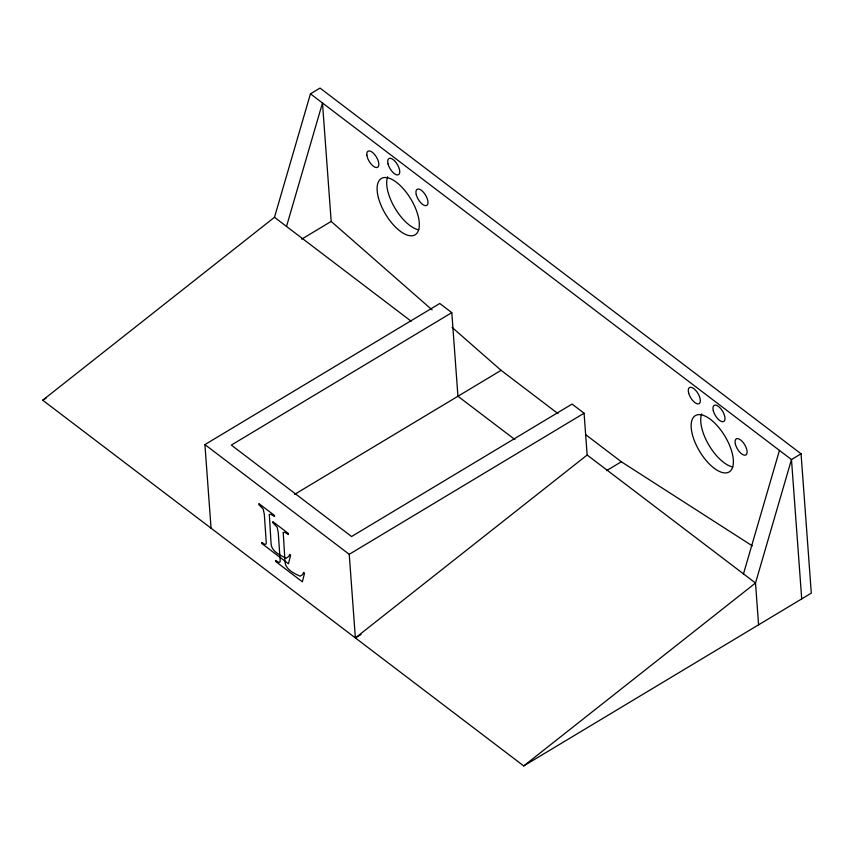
<?xml version="1.0" encoding="UTF-8"?>
<svg xmlns="http://www.w3.org/2000/svg" width="854" height="854" viewBox="0 0 854 854"><rect width="100%" height="100%" fill="white"/><g stroke="black" fill="none" stroke-linecap="round" stroke-linejoin="round"><path stroke-width="1.28" d="M274.486 217.3L310.45 93.833L320.036 88.079L801.063 453.794L811.3 593.146L523.726 765.921L42.7 400.206L274.486 217.3L411.148 321.211M286.506 226.438L322.481 102.982L331.181 221.432L432.113 309.895M743.482 573.877L779.456 450.41M204.917 444.592L349.233 554.31L355.371 637.917L587.146 455.022L584.083 413.208L572.052 404.07L351.581 536.525L231.327 445.094L451.798 312.639L439.767 303.49L204.917 444.592L211.055 528.199M523.726 765.921L755.512 583.015L791.477 459.559L801.063 453.794M301.665 239.163L331.181 221.432M42.7 400.206L46.116 398.145M294.577 494.391L501.074 370.337L558.036 413.646M349.233 554.31L584.083 413.208M606.575 470.629L621.328 461.768L752.321 545.866M355.371 637.917L361.071 634.501M310.45 93.833L791.477 459.559L801.714 598.91M585.46 434.494L621.328 461.768M587.146 455.022L755.512 583.015L758.576 624.829M514.898 439.554L457.936 396.245L451.798 312.639M452.108 327.413L501.074 370.337M418.727 229.843A32.847 14.753 59 0 1 394.729 207.757A32.847 14.753 59 0 1 387.673 176.778M732.764 466.957A32.847 14.753 59 0 1 708.767 444.881A32.847 14.753 59 0 1 701.721 413.891M269.33 514.599L271.092 543.881C271.54 551.353 280.315 555.463 286.229 558.174L288.673 556.552L289.752 554.342L290.606 555.185L288.46 563.779L261.783 543.496L261.698 542.407L264.836 544.404L266 544.115L266.288 542.866L264.324 514.407L263.267 509.187L258.933 504.661L258.847 503.572L274.454 515.432L274.529 516.531L270.729 514.193L269.33 514.599M283.24 532.629L285.001 561.911C285.449 569.383 294.235 573.493 300.138 576.204L302.583 574.582L303.672 572.372L304.526 573.215L302.369 581.809L275.693 561.526L275.618 560.438L278.756 562.434L279.909 562.156L280.197 560.897L278.233 532.437L277.176 527.217L272.842 522.701L272.768 521.613L288.364 533.472L288.438 534.561L284.638 532.223L283.24 532.629M378.354 197.509A32.847 14.753 59 0 0 414.361 235.202A32.847 14.753 59 0 0 401.935 187.239A32.847 14.753 59 0 0 378.354 197.509M692.402 434.622A32.847 14.753 59 0 0 728.409 472.326A32.847 14.753 59 0 0 715.983 424.353A32.847 14.753 59 0 0 692.402 434.622M366.857 155.129A9.383 4.217 59 0 0 376.593 167.565A9.383 4.217 59 0 0 375.023 155.012A9.383 4.217 59 0 0 366.857 155.129M388.058 163.989A9.383 4.217 59 0 0 398.348 174.76A9.383 4.217 59 0 0 394.794 161.054A9.383 4.217 59 0 0 388.058 163.989M416.282 194.723A9.383 4.217 59 0 0 426.573 205.504A9.383 4.217 59 0 0 423.029 191.798A9.383 4.217 59 0 0 416.282 194.723M735.411 444.272A9.383 4.217 59 0 0 745.702 455.043A9.383 4.217 59 0 0 742.147 441.337A9.383 4.217 59 0 0 735.411 444.272M713.314 410.795A9.383 4.217 59 0 0 723.605 421.566A9.383 4.217 59 0 0 720.05 407.86A9.383 4.217 59 0 0 713.314 410.795M688.634 392.925A9.383 4.217 59 0 0 698.914 403.75A9.383 4.217 59 0 0 695.423 390.075A9.383 4.217 59 0 0 688.634 392.925"/></g></svg>
